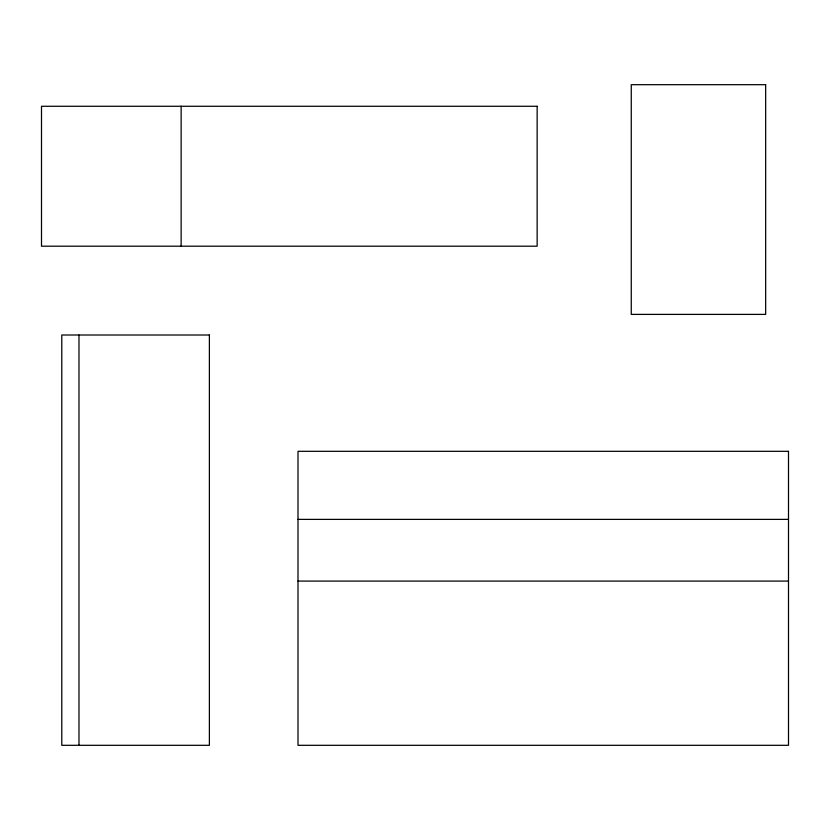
<?xml version="1.0" encoding="UTF-8"?>
<svg xmlns="http://www.w3.org/2000/svg" width="830" height="830" viewBox="0 0 830 830"><rect width="100%" height="100%" fill="white"/><g stroke="black" fill="none" stroke-linecap="round" stroke-linejoin="round"><path stroke-width="1.25" d="M298.001 519.383L788.5 519.383M298.001 581.083L788.5 581.083M181.137 106.271L181.137 246.199M78.975 335.009L78.975 745.309M765.665 84.691L631.267 84.691L631.267 314.394L765.665 314.394L765.665 84.691M537.145 106.271L41.5 106.271L41.5 246.199L537.145 246.199L537.145 106.271M209.388 335.009L61.783 335.009L61.783 745.309L209.388 745.309L209.388 335.009M788.5 451.313L298.001 451.313L298.001 745.309L788.5 745.309L788.5 451.313"/></g></svg>
